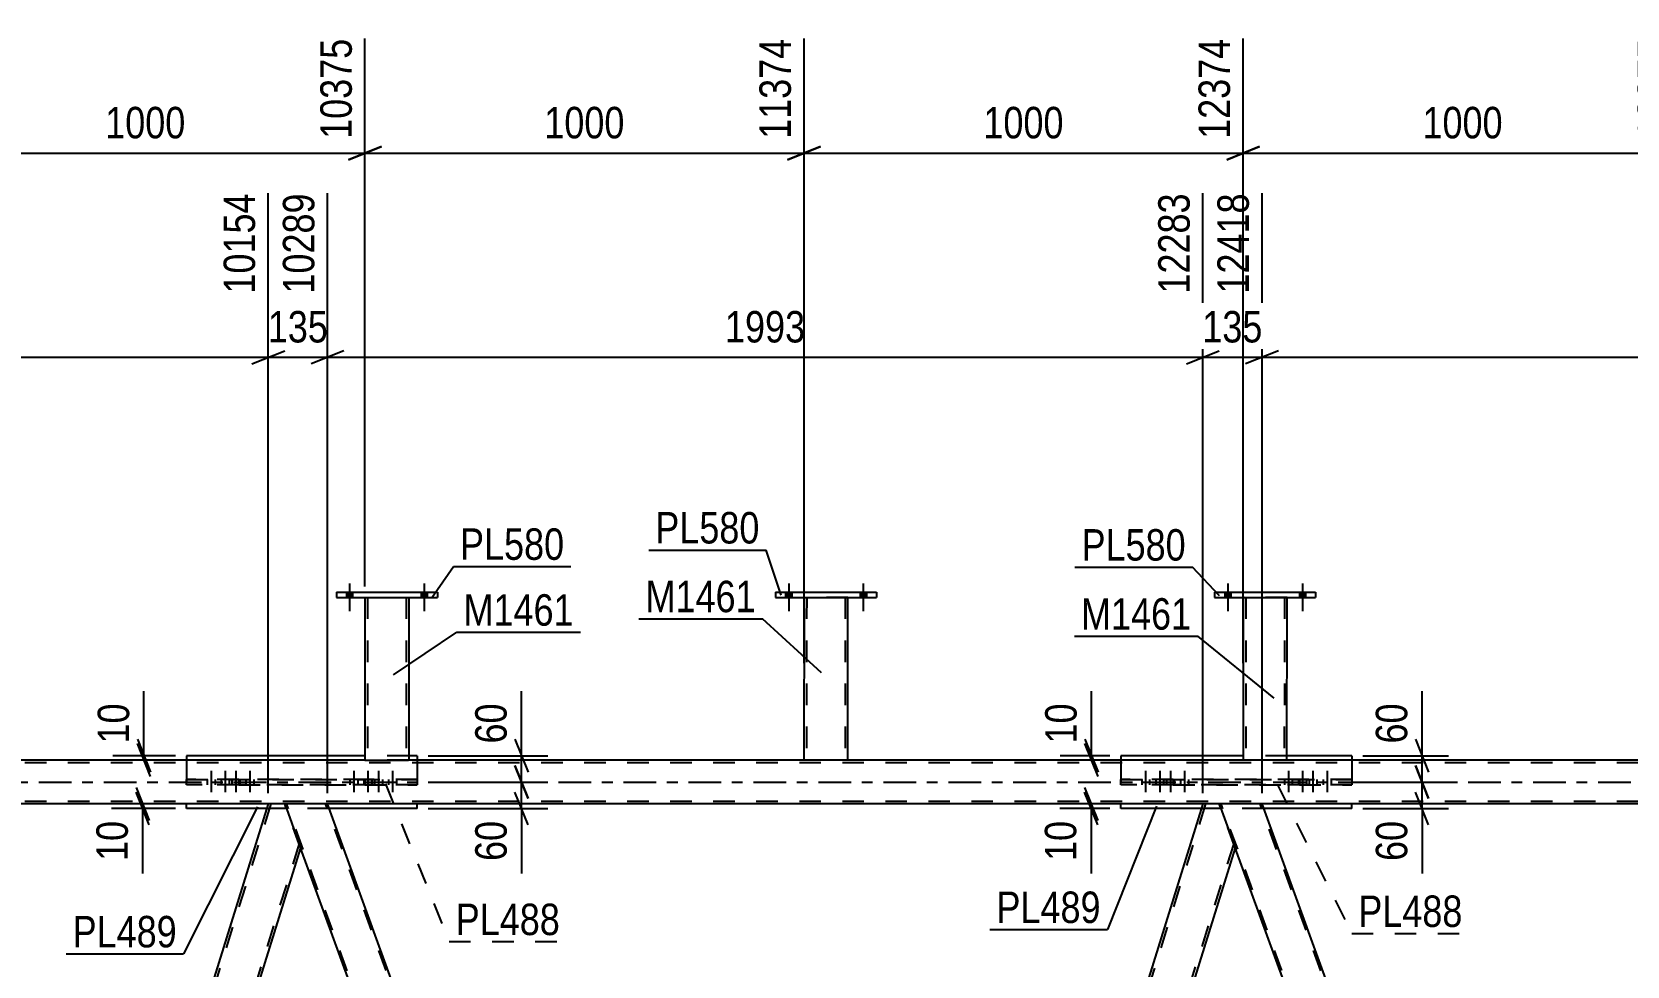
# Model space of a CAD drawing. Header units: millimetres. Extents: x 0 to 841, y 0 to 594.
# Drawn here: x 434.9 to 580.2, y 412.8 to 497.9 of the extents above; entities that cross this region are included whole.
import ezdxf

# ---------------------------------------------------------------- set-up
doc = ezdxf.new("R2010")
doc.units = ezdxf.units.MM
doc.linetypes.add('DXK_LINE_DOT2', pattern=[3.9198, 1.9599, -1.9599])
doc.linetypes.add('DXK_LINE_DOT3', pattern=[5.9187, 2.979, -0.9799, 0.9799, -0.9799])
doc.styles.add('Arial Narrow', font='ARIALN.TTF', dxfattribs={"height": 0.2})

# ---------------------------------------------------------------- blocks, each defined once
blk = doc.blocks.new('Part-570369486-1757 - 1691')
at = {"color": 2, "linetype": 'Continuous'}
for p, q in [((448.92, 431.93), (448.92, 431.54)), ((465.18, 431.93), (448.92, 431.93)), ((469.96, 431.93), (469.18, 431.93)), ((469.96, 431.93), (469.96, 431.54)), ((448.92, 427.13), (448.92, 427.54)), ((469.96, 427.13), (469.96, 427.54)), ((456.26, 427.13), (448.92, 427.13)), ((469.96, 427.13), (461.93, 427.13))]:
    blk.add_line(p, q, dxfattribs=at)
at = {"color": 7, "linetype": 'DXK_LINE_DOT2'}
for p, q in [((469.18, 431.93), (465.18, 431.93)), ((448.92, 431.54), (448.92, 427.54)), ((469.96, 431.54), (469.96, 427.54)), ((461.93, 427.13), (456.26, 427.13))]:
    blk.add_line(p, q, dxfattribs=at)
blk = doc.blocks.new('Part-570369486-1893 - 1691')
at = {"color": 2, "linetype": 'Continuous'}
for p, q in [((546.57, 427.54), (543.02, 427.54)), ((546.91, 427.54), (546.57, 427.54)), ((589.87, 309.52), (546.91, 427.54)), ((587.42, 305.54), (544.47, 423.56)), ((590.98, 305.54), (587.42, 305.54)), ((591.29, 305.54), (590.98, 305.54)), ((591.32, 305.54), (591.29, 305.54))]:
    blk.add_line(p, q, dxfattribs=at)
at = {"color": 7, "linetype": 'DXK_LINE_DOT2'}
for p, q in [((544.47, 423.56), (543.02, 427.54)), ((587.59, 305.54), (543.19, 427.54)), ((591.15, 305.54), (546.74, 427.54)), ((591.32, 305.54), (589.87, 309.52)), ((590.98, 305.54), (591.22, 305.54))]:
    blk.add_line(p, q, dxfattribs=at)
blk = doc.blocks.new('Part-570369486-1752 - 1691')
at = {"color": 2, "linetype": 'Continuous'}
for p, q in [((534.05, 431.93), (534.05, 431.54)), ((545.18, 431.93), (534.05, 431.93)), ((555.1, 431.93), (549.18, 431.93)), ((555.1, 431.93), (555.1, 431.54)), ((534.05, 427.13), (534.05, 427.54)), ((555.1, 427.13), (555.1, 427.54)), ((541.39, 427.13), (534.05, 427.13)), ((555.1, 427.13), (547.06, 427.13))]:
    blk.add_line(p, q, dxfattribs=at)
at = {"color": 7, "linetype": 'DXK_LINE_DOT2'}
for p, q in [((549.18, 431.93), (545.18, 431.93)), ((534.05, 431.54), (534.05, 427.54)), ((555.1, 431.54), (555.1, 427.54)), ((547.06, 427.13), (541.39, 427.13))]:
    blk.add_line(p, q, dxfattribs=at)
blk = doc.blocks.new('Part-570369486-1898 - 1691')
at = {"color": 2, "linetype": 'Continuous'}
for p, q in [((541.52, 427.54), (504.73, 309.52)), ((543.02, 427.54), (541.52, 427.54)), ((543.02, 427.54), (544.47, 423.56)), ((544.47, 423.56), (507.68, 305.54)), ((506.18, 305.54), (504.73, 309.52)), ((506.18, 305.54), (507.18, 305.54)), ((507.64, 305.54), (507.18, 305.54)), ((507.68, 305.54), (507.64, 305.54))]:
    blk.add_line(p, q, dxfattribs=at)
at = {"color": 7, "linetype": 'DXK_LINE_DOT2'}
for p, q in [((541.77, 427.54), (504.87, 309.15)), ((544.33, 423.93), (507.43, 305.54)), ((507.18, 305.54), (507.53, 305.54))]:
    blk.add_line(p, q, dxfattribs=at)
blk = doc.blocks.new('Part-570369486-1913 - 1691')
at = {"color": 2, "linetype": 'Continuous'}
for p, q in [((456.38, 427.54), (419.6, 309.52)), ((457.88, 427.54), (456.38, 427.54)), ((457.88, 427.54), (459.33, 423.56)), ((459.33, 423.56), (422.55, 305.54)), ((421.05, 305.54), (419.6, 309.52)), ((421.05, 305.54), (422.05, 305.54)), ((422.51, 305.54), (422.05, 305.54)), ((422.55, 305.54), (422.51, 305.54))]:
    blk.add_line(p, q, dxfattribs=at)
at = {"color": 7, "linetype": 'DXK_LINE_DOT2'}
for p, q in [((456.63, 427.54), (419.73, 309.15)), ((459.2, 423.93), (422.3, 305.54)), ((422.05, 305.54), (422.4, 305.54))]:
    blk.add_line(p, q, dxfattribs=at)
blk = doc.blocks.new('Part-570369486-1853 - 1691')
at = {"color": 7, "linetype": 'DXK_LINE_DOT2'}
for p, q in [((761.51, 431.3), (86.27, 431.3)), ((469.18, 431.54), (465.18, 431.54)), ((509.18, 431.54), (505.18, 431.54)), ((549.18, 431.54), (545.18, 431.54)), ((761.51, 427.78), (86.27, 427.78)), ((761.51, 427.54), (200.98, 427.54)), ((457.88, 427.54), (456.38, 427.54)), ((461.78, 427.54), (457.89, 427.54)), ((543.02, 427.54), (541.52, 427.54)), ((546.91, 427.54), (543.02, 427.54))]:
    blk.add_line(p, q, dxfattribs=at)
at = {"color": 2, "linetype": 'Continuous'}
for p, q in [((465.18, 431.54), (429.18, 431.54)), ((505.18, 431.54), (469.18, 431.54)), ((545.18, 431.54), (509.18, 431.54)), ((585.18, 431.54), (549.18, 431.54)), ((456.38, 427.54), (376.64, 427.54)), ((457.89, 427.54), (457.88, 427.54)), ((541.52, 427.54), (461.78, 427.54)), ((543.02, 427.54), (543.02, 427.54)), ((626.65, 427.54), (546.91, 427.54))]:
    blk.add_line(p, q, dxfattribs=at)
at = {"color": 7, "linetype": 'DXK_LINE_DOT3'}
blk.add_line((86.27, 429.54), (761.51, 429.54), dxfattribs=at)
blk = doc.blocks.new('Part-570369486-2103 - 1691')
at = {"color": 2, "linetype": 'Continuous'}
for p, q in [((502.59, 446.83), (502.59, 446.35)), ((502.59, 446.83), (511.79, 446.83)), ((502.59, 446.35), (511.79, 446.35)), ((511.79, 446.83), (511.79, 446.35))]:
    blk.add_line(p, q, dxfattribs=at)
blk = doc.blocks.new('Part-570369486-2088 - 1691')
at = {"color": 2, "linetype": 'Continuous'}
for p, q in [((465.19, 446.35), (465.18, 431.54)), ((469.19, 446.35), (469.18, 431.53)), ((465.18, 431.54), (469.15, 431.53)), ((469.18, 431.53), (469.15, 431.53))]:
    blk.add_line(p, q, dxfattribs=at)
at = {"color": 7, "linetype": 'DXK_LINE_DOT2'}
for p, q in [((465.19, 446.35), (469.19, 446.35)), ((465.43, 446.35), (465.42, 431.54)), ((468.95, 446.35), (468.94, 431.53)), ((468.93, 431.53), (468.94, 431.53))]:
    blk.add_line(p, q, dxfattribs=at)
blk = doc.blocks.new('Part-570369486-2093 - 1691')
at = {"color": 2, "linetype": 'Continuous'}
for p, q in [((462.59, 446.83), (462.59, 446.35)), ((462.59, 446.83), (471.79, 446.83)), ((462.59, 446.35), (471.79, 446.35)), ((471.79, 446.83), (471.79, 446.35))]:
    blk.add_line(p, q, dxfattribs=at)
blk = doc.blocks.new('Part-570369486-2098 - 1691')
at = {"color": 2, "linetype": 'Continuous'}
for p, q in [((505.19, 446.35), (505.18, 431.53)), ((509.18, 431.54), (509.19, 446.35)), ((509.15, 431.53), (505.18, 431.53)), ((509.18, 431.53), (509.15, 431.53))]:
    blk.add_line(p, q, dxfattribs=at)
at = {"color": 7, "linetype": 'DXK_LINE_DOT2'}
for p, q in [((509.19, 446.35), (505.19, 446.35)), ((505.43, 446.35), (505.42, 431.53)), ((508.95, 446.35), (508.94, 431.53)), ((508.93, 431.53), (508.94, 431.53)), ((509.18, 431.53), (509.18, 431.54)), ((509.18, 431.54), (509.18, 431.53)), ((509.18, 431.53), (509.18, 431.53)), ((509.18, 431.53), (509.18, 431.53))]:
    blk.add_line(p, q, dxfattribs=at)
blk = doc.blocks.new('Part-570369486-2108 - 1691')
at = {"color": 2, "linetype": 'Continuous'}
for p, q in [((545.19, 446.35), (545.18, 431.53)), ((549.18, 431.54), (549.19, 446.35)), ((549.15, 431.53), (545.18, 431.53)), ((549.18, 431.53), (549.15, 431.53))]:
    blk.add_line(p, q, dxfattribs=at)
at = {"color": 7, "linetype": 'DXK_LINE_DOT2'}
for p, q in [((549.19, 446.35), (545.19, 446.35)), ((545.43, 446.35), (545.42, 431.53)), ((548.95, 446.35), (548.94, 431.53)), ((548.93, 431.53), (548.94, 431.53)), ((549.18, 431.53), (549.18, 431.54)), ((549.18, 431.54), (549.18, 431.53)), ((549.18, 431.53), (549.18, 431.53)), ((549.18, 431.53), (549.18, 431.53))]:
    blk.add_line(p, q, dxfattribs=at)
blk = doc.blocks.new('Part-570369486-2113 - 1691')
at = {"color": 2, "linetype": 'Continuous'}
for p, q in [((542.59, 446.83), (542.59, 446.35)), ((542.59, 446.83), (551.79, 446.83)), ((542.59, 446.35), (551.79, 446.35)), ((551.79, 446.83), (551.79, 446.35))]:
    blk.add_line(p, q, dxfattribs=at)
blk = doc.blocks.new('Part-570369486-2153 - 1691')
at = {"color": 2, "linetype": 'Continuous'}
for p, q in [((461.44, 427.54), (457.88, 427.54)), ((461.78, 427.54), (461.44, 427.54)), ((504.73, 309.52), (461.78, 427.54)), ((502.29, 305.54), (459.33, 423.56)), ((505.84, 305.54), (502.29, 305.54)), ((506.16, 305.54), (505.84, 305.54)), ((506.18, 305.54), (506.16, 305.54))]:
    blk.add_line(p, q, dxfattribs=at)
at = {"color": 7, "linetype": 'DXK_LINE_DOT2'}
for p, q in [((459.33, 423.56), (457.88, 427.54)), ((502.46, 305.54), (458.05, 427.54)), ((506.01, 305.54), (461.61, 427.54)), ((506.18, 305.54), (504.73, 309.52)), ((505.84, 305.54), (506.08, 305.54))]:
    blk.add_line(p, q, dxfattribs=at)
blk = doc.blocks.new('Part-570369486-2223 - 1691')
at = {"color": 7, "linetype": 'DXK_LINE_DOT2'}
for p, q in [((448.92, 429.77), (469.96, 429.77)), ((453.69, 429.77), (448.92, 429.77)), ((448.92, 429.77), (448.92, 429.77)), ((448.92, 429.29), (448.92, 429.77)), ((469.96, 429.29), (448.92, 429.29)), ((453.69, 429.29), (448.92, 429.29)), ((465.19, 429.77), (453.69, 429.77)), ((453.69, 429.77), (453.69, 429.29)), ((453.69, 429.29), (465.19, 429.29)), ((469.96, 429.77), (465.19, 429.77)), ((465.19, 429.77), (465.19, 429.29)), ((465.19, 429.29), (469.96, 429.29)), ((469.96, 429.77), (469.96, 429.77)), ((469.96, 429.77), (469.96, 429.29))]:
    blk.add_line(p, q, dxfattribs=at)
blk = doc.blocks.new('Part-570369486-2228 - 1691')
at = {"color": 7, "linetype": 'DXK_LINE_DOT2'}
for p, q in [((534.05, 429.77), (555.1, 429.77)), ((538.83, 429.77), (534.05, 429.77)), ((534.05, 429.77), (534.05, 429.77)), ((534.05, 429.29), (534.05, 429.77)), ((555.1, 429.29), (534.05, 429.29)), ((538.83, 429.29), (534.05, 429.29)), ((550.32, 429.77), (538.83, 429.77)), ((538.83, 429.77), (538.83, 429.29)), ((538.83, 429.29), (550.32, 429.29)), ((555.1, 429.77), (550.32, 429.77)), ((550.32, 429.77), (550.32, 429.29)), ((550.32, 429.29), (555.1, 429.29)), ((555.1, 429.77), (555.1, 429.77)), ((555.1, 429.77), (555.1, 429.29))]:
    blk.add_line(p, q, dxfattribs=at)
blk = doc.blocks.new('Bolt-570369486-2328 - 1691')
at = {"color": 1, "linetype": 'DXK_LINE_DOT2'}
for p, q in [((451.18, 430.57), (451.18, 427.57)), ((452.46, 430.57), (452.46, 427.57)), ((453.42, 430.57), (453.42, 427.57)), ((454.7, 430.57), (454.7, 427.57)), ((450.82, 429.77), (450.82, 429.29)), ((451.54, 429.77), (451.54, 429.29)), ((452.1, 429.77), (452.1, 429.29)), ((452.82, 429.77), (452.82, 429.29)), ((453.06, 429.77), (453.06, 429.29)), ((453.78, 429.77), (453.78, 429.29)), ((454.34, 429.77), (454.34, 429.29)), ((455.06, 429.77), (455.06, 429.29))]:
    blk.add_line(p, q, dxfattribs=at)
blk = doc.blocks.new('Bolt-570369486-2329 - 1691')
at = {"linetype": 'Continuous'}
for points in [[(463.51, 446.35), (464.07, 446.35), (464.07, 446.83), (463.51, 446.83)], [(463.51, 446.35), (464.07, 446.35), (464.07, 446.83), (463.51, 446.83)], [(470.31, 446.35), (470.87, 446.35), (470.87, 446.83), (470.31, 446.83)], [(470.31, 446.35), (470.87, 446.35), (470.87, 446.83), (470.31, 446.83)]]:
    blk.add_hatch(color=1, dxfattribs=at).paths.add_polyline_path(points)
at = {"color": 1, "linetype": 'Continuous'}
for p, q in [((463.79, 447.63), (463.79, 445.11)), ((463.79, 447.63), (463.79, 445.11)), ((470.59, 447.63), (470.59, 445.11)), ((470.59, 447.63), (470.59, 445.11)), ((463.51, 446.83), (463.51, 446.35)), ((463.51, 446.83), (463.51, 446.35)), ((464.07, 446.83), (464.07, 446.35)), ((464.07, 446.83), (464.07, 446.35)), ((470.31, 446.83), (470.31, 446.35)), ((470.31, 446.83), (470.31, 446.35)), ((470.87, 446.83), (470.87, 446.35)), ((470.87, 446.83), (470.87, 446.35))]:
    blk.add_line(p, q, dxfattribs=at)
blk = doc.blocks.new('Bolt-570369486-2330 - 1691')
at = {"color": 1, "linetype": 'DXK_LINE_DOT2'}
for p, q in [((464.17, 430.57), (464.17, 427.57)), ((465.45, 430.57), (465.45, 427.57)), ((466.42, 430.57), (466.42, 427.57)), ((467.7, 430.57), (467.7, 427.57)), ((463.81, 429.77), (463.81, 429.29)), ((464.53, 429.77), (464.53, 429.29)), ((465.09, 429.77), (465.09, 429.29)), ((465.81, 429.77), (465.81, 429.29)), ((466.06, 429.77), (466.06, 429.29)), ((466.78, 429.77), (466.78, 429.29)), ((467.34, 429.77), (467.34, 429.29)), ((468.06, 429.77), (468.06, 429.29))]:
    blk.add_line(p, q, dxfattribs=at)
blk = doc.blocks.new('Bolt-570369486-2331 - 1691')
at = {"color": 1, "linetype": 'DXK_LINE_DOT2'}
for p, q in [((536.31, 430.57), (536.31, 427.57)), ((537.59, 430.57), (537.59, 427.57)), ((538.56, 430.57), (538.56, 427.57)), ((539.84, 430.57), (539.84, 427.57)), ((535.95, 429.77), (535.95, 429.29)), ((536.67, 429.77), (536.67, 429.29)), ((537.23, 429.77), (537.23, 429.29)), ((537.95, 429.77), (537.95, 429.29)), ((538.2, 429.77), (538.2, 429.29)), ((538.92, 429.77), (538.92, 429.29)), ((539.48, 429.77), (539.48, 429.29)), ((540.2, 429.77), (540.2, 429.29))]:
    blk.add_line(p, q, dxfattribs=at)
blk = doc.blocks.new('Bolt-570369486-2332 - 1691')
at = {"linetype": 'Continuous'}
for points in [[(543.51, 446.35), (544.07, 446.35), (544.07, 446.83), (543.51, 446.83)], [(543.51, 446.35), (544.07, 446.35), (544.07, 446.83), (543.51, 446.83)], [(550.31, 446.35), (550.87, 446.35), (550.87, 446.83), (550.31, 446.83)], [(550.31, 446.35), (550.87, 446.35), (550.87, 446.83), (550.31, 446.83)]]:
    blk.add_hatch(color=1, dxfattribs=at).paths.add_polyline_path(points)
at = {"color": 1, "linetype": 'Continuous'}
for p, q in [((543.79, 447.63), (543.79, 445.11)), ((543.79, 447.63), (543.79, 445.11)), ((550.59, 447.63), (550.59, 445.11)), ((550.59, 447.63), (550.59, 445.11)), ((543.51, 446.83), (543.51, 446.35)), ((543.51, 446.83), (543.51, 446.35)), ((544.07, 446.83), (544.07, 446.35)), ((544.07, 446.83), (544.07, 446.35)), ((550.31, 446.83), (550.31, 446.35)), ((550.31, 446.83), (550.31, 446.35)), ((550.87, 446.83), (550.87, 446.35)), ((550.87, 446.83), (550.87, 446.35))]:
    blk.add_line(p, q, dxfattribs=at)
blk = doc.blocks.new('Bolt-570369486-2333 - 1691')
at = {"color": 1, "linetype": 'DXK_LINE_DOT2'}
for p, q in [((549.31, 430.57), (549.31, 427.57)), ((550.59, 430.57), (550.59, 427.57)), ((551.55, 430.57), (551.55, 427.57)), ((552.84, 430.57), (552.84, 427.57)), ((548.95, 429.77), (548.95, 429.29)), ((549.67, 429.77), (549.67, 429.29)), ((550.23, 429.77), (550.23, 429.29)), ((550.95, 429.77), (550.95, 429.29)), ((551.19, 429.77), (551.19, 429.29)), ((551.91, 429.77), (551.91, 429.29)), ((552.48, 429.77), (552.48, 429.29)), ((553.2, 429.77), (553.2, 429.29))]:
    blk.add_line(p, q, dxfattribs=at)
blk = doc.blocks.new('Bolt-570369486-2346 - 1691')
at = {"linetype": 'Continuous'}
for points in [[(503.51, 446.35), (504.07, 446.35), (504.07, 446.83), (503.51, 446.83)], [(503.51, 446.35), (504.07, 446.35), (504.07, 446.83), (503.51, 446.83)], [(510.31, 446.35), (510.87, 446.35), (510.87, 446.83), (510.31, 446.83)], [(510.31, 446.35), (510.87, 446.35), (510.87, 446.83), (510.31, 446.83)]]:
    blk.add_hatch(color=1, dxfattribs=at).paths.add_polyline_path(points)
at = {"color": 1, "linetype": 'Continuous'}
for p, q in [((503.79, 447.63), (503.79, 445.11)), ((503.79, 447.63), (503.79, 445.11)), ((510.59, 447.63), (510.59, 445.11)), ((510.59, 447.63), (510.59, 445.11)), ((503.51, 446.83), (503.51, 446.35)), ((503.51, 446.83), (503.51, 446.35)), ((504.07, 446.83), (504.07, 446.35)), ((504.07, 446.83), (504.07, 446.35)), ((510.31, 446.83), (510.31, 446.35)), ((510.31, 446.83), (510.31, 446.35)), ((510.87, 446.83), (510.87, 446.35)), ((510.87, 446.83), (510.87, 446.35))]:
    blk.add_line(p, q, dxfattribs=at)
blk = doc.blocks.new('StraightDimension-570369486-4152 - 1691')
at = {"color": 7, "linetype": 'Continuous'}
for p, q in [((479.45, 431.93), (479.45, 437.83)), ((479.45, 431.93), (479.45, 437.83)), ((478.85, 433.43), (480.05, 430.43)), ((470.96, 431.93), (481.85, 431.93)), ((479.45, 429.54), (479.45, 431.93)), ((480.05, 428.04), (478.85, 431.04)), ((470.96, 429.54), (481.85, 429.54))]:
    blk.add_line(p, q, dxfattribs=at)
at = {"color": 0}
blk.add_wipeout([(478.7, 437.31), (474.5, 437.31), (474.5, 432.45), (478.7, 432.45)], dxfattribs=at)
at = {"color": 3, "style": 'Arial Narrow'}
blk.add_text('60', height=2.863, rotation=90.0002, dxfattribs=at).set_placement((478.1, 433.05))
blk = doc.blocks.new('StraightDimension-570369486-26820 - 1691')
at = {"color": 7, "linetype": 'Continuous'}
for p, q in [((546.91, 428.54), (546.91, 483.17)), ((626.65, 428.54), (626.65, 483.17)), ((548.41, 468.83), (545.41, 467.63)), ((546.91, 468.23), (626.65, 468.23)), ((625.15, 467.63), (628.15, 468.83))]:
    blk.add_line(p, q, dxfattribs=at)
at = {"color": 0}
blk.add_wipeout([(591.04, 468.98), (591.04, 473.18), (582.53, 473.18), (582.53, 468.98)], dxfattribs=at)
at = {"color": 3, "style": 'Arial Narrow'}
blk.add_text('1993', height=2.863, dxfattribs=at).set_placement((583.13, 469.58))
at = {"color": 0, "linetype": 'Continuous'}
blk.add_wipeout([(626.05, 483.77), (621.85, 483.77), (621.85, 473.43), (626.05, 473.43)], dxfattribs=at)
at = {"color": 3, "linetype": 'Continuous', "style": 'Arial Narrow'}
blk.add_text('14411', height=2.863, rotation=90.0002, dxfattribs=at).set_placement((625.45, 474.03))
blk = doc.blocks.new('StraightDimension-570369486-21173 - 1691')
at = {"color": 7, "linetype": 'Continuous'}
for p, q in [((444.34, 429.04), (445.54, 426.04)), ((447.92, 427.54), (442.09, 427.54)), ((445.54, 425.63), (444.34, 428.63)), ((444.94, 427.13), (444.94, 427.54)), ((447.92, 427.13), (442.09, 427.13)), ((444.94, 427.13), (444.94, 421.22)), ((444.94, 427.13), (444.94, 421.22))]:
    blk.add_line(p, q, dxfattribs=at)
at = {"color": 0}
blk.add_wipeout([(444.19, 426.6), (439.99, 426.6), (439.99, 421.75), (444.19, 421.75)], dxfattribs=at)
at = {"color": 3, "style": 'Arial Narrow'}
blk.add_text('10', height=2.863, rotation=90.0002, dxfattribs=at).set_placement((443.59, 422.35))
blk = doc.blocks.new('StraightDimension-570369486-32323 - 1691')
at = {"color": 7, "linetype": 'Continuous'}
for p, q in [((545.19, 440.36), (545.19, 497.27)), ((585.19, 447.35), (585.19, 497.27)), ((546.69, 487.42), (543.69, 486.22)), ((545.19, 486.82), (585.19, 486.82)), ((583.69, 486.22), (586.69, 487.42))]:
    blk.add_line(p, q, dxfattribs=at)
at = {"color": 0}
blk.add_wipeout([(569.45, 487.57), (569.45, 491.77), (560.93, 491.77), (560.93, 487.57)], dxfattribs=at)
at = {"color": 3, "style": 'Arial Narrow'}
blk.add_text('1000', height=2.863, dxfattribs=at).set_placement((561.53, 488.17))
at = {"color": 0, "linetype": 'Continuous'}
blk.add_wipeout([(584.59, 497.87), (580.39, 497.87), (580.39, 487.52), (584.59, 487.52)], dxfattribs=at)
at = {"color": 3, "linetype": 'Continuous', "style": 'Arial Narrow'}
blk.add_text('13375', height=2.863, rotation=90.0002, dxfattribs=at).set_placement((583.99, 488.12))
blk = doc.blocks.new('StraightDimension-570369486-26823 - 1691')
at = {"color": 7, "linetype": 'Continuous'}
for p, q in [((456.38, 428.54), (456.38, 483.17)), ((461.78, 428.54), (461.78, 483.17)), ((454.88, 467.63), (457.88, 468.83)), ((456.38, 468.23), (461.78, 468.23)), ((463.28, 468.83), (460.28, 467.63))]:
    blk.add_line(p, q, dxfattribs=at)
at = {"color": 0}
blk.add_wipeout([(462.42, 468.98), (462.42, 473.18), (455.74, 473.18), (455.74, 468.98)], dxfattribs=at)
at = {"color": 3, "style": 'Arial Narrow'}
blk.add_text('135', height=2.863, dxfattribs=at).set_placement((456.34, 469.58))
at = {"color": 0, "linetype": 'Continuous'}
blk.add_wipeout([(461.18, 483.77), (456.98, 483.77), (456.98, 473.43), (461.18, 473.43)], dxfattribs=at)
at = {"color": 3, "linetype": 'Continuous', "style": 'Arial Narrow'}
blk.add_text('10289', height=2.863, rotation=90.0002, dxfattribs=at).set_placement((460.58, 474.03))
blk = doc.blocks.new('StraightDimension-570369486-21207 - 1691')
at = {"color": 7, "linetype": 'Continuous'}
for p, q in [((530.74, 429.04), (531.94, 426.04)), ((533.05, 427.54), (528.49, 427.54)), ((531.94, 425.63), (530.74, 428.63)), ((531.34, 427.13), (531.34, 427.54)), ((533.05, 427.13), (528.49, 427.13)), ((531.34, 427.13), (531.34, 421.22)), ((531.34, 427.13), (531.34, 421.22))]:
    blk.add_line(p, q, dxfattribs=at)
at = {"color": 0}
blk.add_wipeout([(530.59, 426.6), (526.39, 426.6), (526.39, 421.75), (530.59, 421.75)], dxfattribs=at)
at = {"color": 3, "style": 'Arial Narrow'}
blk.add_text('10', height=2.863, rotation=90.0002, dxfattribs=at).set_placement((529.99, 422.35))
blk = doc.blocks.new('StraightDimension-570369486-4135 - 1691')
at = {"color": 7, "linetype": 'Continuous'}
for p, q in [((478.85, 431.04), (480.05, 428.04)), ((470.96, 429.54), (481.85, 429.54)), ((479.45, 427.13), (479.45, 429.54)), ((480.05, 425.63), (478.85, 428.63)), ((470.96, 427.13), (481.85, 427.13)), ((479.45, 427.13), (479.45, 421.22)), ((479.45, 427.13), (479.45, 421.22))]:
    blk.add_line(p, q, dxfattribs=at)
at = {"color": 0}
blk.add_wipeout([(478.7, 426.6), (474.5, 426.6), (474.5, 421.75), (478.7, 421.75)], dxfattribs=at)
at = {"color": 3, "style": 'Arial Narrow'}
blk.add_text('60', height=2.863, rotation=90.0002, dxfattribs=at).set_placement((478.1, 422.35))
blk = doc.blocks.new('StraightDimension-570369486-4186 - 1691')
at = {"color": 7, "linetype": 'Continuous'}
for p, q in [((560.89, 431.04), (562.09, 428.04)), ((556.1, 429.54), (563.89, 429.54)), ((561.49, 427.13), (561.49, 429.54)), ((562.09, 425.63), (560.89, 428.63)), ((556.1, 427.13), (563.89, 427.13)), ((561.49, 427.13), (561.49, 421.22)), ((561.49, 427.13), (561.49, 421.22))]:
    blk.add_line(p, q, dxfattribs=at)
at = {"color": 0}
blk.add_wipeout([(560.74, 426.6), (556.54, 426.6), (556.54, 421.75), (560.74, 421.75)], dxfattribs=at)
at = {"color": 3, "style": 'Arial Narrow'}
blk.add_text('60', height=2.863, rotation=90.0002, dxfattribs=at).set_placement((560.14, 422.35))
blk = doc.blocks.new('StraightDimension-570369486-4203 - 1691')
at = {"color": 7, "linetype": 'Continuous'}
for p, q in [((561.49, 431.93), (561.49, 437.83)), ((561.49, 431.93), (561.49, 437.83)), ((560.89, 433.43), (562.09, 430.43)), ((556.1, 431.93), (563.89, 431.93)), ((561.49, 429.54), (561.49, 431.93)), ((562.09, 428.04), (560.89, 431.04)), ((556.1, 429.54), (563.89, 429.54))]:
    blk.add_line(p, q, dxfattribs=at)
at = {"color": 0}
blk.add_wipeout([(560.74, 437.31), (556.54, 437.31), (556.54, 432.45), (560.74, 432.45)], dxfattribs=at)
at = {"color": 3, "style": 'Arial Narrow'}
blk.add_text('60', height=2.863, rotation=90.0002, dxfattribs=at).set_placement((560.14, 433.05))
blk = doc.blocks.new('StraightDimension-570369486-26822 - 1691')
at = {"color": 7, "linetype": 'Continuous'}
for p, q in [((461.78, 428.54), (461.78, 483.17)), ((541.52, 428.54), (541.52, 483.17)), ((463.28, 468.83), (460.28, 467.63)), ((461.78, 468.23), (541.52, 468.23)), ((540.02, 467.63), (543.02, 468.83))]:
    blk.add_line(p, q, dxfattribs=at)
at = {"color": 0}
blk.add_wipeout([(505.9, 468.98), (505.9, 473.18), (497.39, 473.18), (497.39, 468.98)], dxfattribs=at)
at = {"color": 3, "style": 'Arial Narrow'}
blk.add_text('1993', height=2.863, dxfattribs=at).set_placement((497.99, 469.58))
at = {"color": 0, "linetype": 'Continuous'}
blk.add_wipeout([(540.92, 483.77), (536.72, 483.77), (536.72, 473.43), (540.92, 473.43)], dxfattribs=at)
at = {"color": 3, "linetype": 'Continuous', "style": 'Arial Narrow'}
blk.add_text('12283', height=2.863, rotation=90.0002, dxfattribs=at).set_placement((540.32, 474.03))
blk = doc.blocks.new('StraightDimension-570369486-21190 - 1691')
at = {"color": 7, "linetype": 'Continuous'}
for p, q in [((445.06, 431.93), (445.06, 437.83)), ((445.06, 431.93), (445.06, 437.83)), ((444.46, 433.43), (445.66, 430.43)), ((447.92, 431.93), (442.21, 431.93)), ((445.66, 430.04), (444.46, 433.04)), ((445.06, 431.54), (445.06, 431.93)), ((447.92, 431.54), (442.21, 431.54))]:
    blk.add_line(p, q, dxfattribs=at)
at = {"color": 0}
blk.add_wipeout([(444.31, 437.31), (440.11, 437.31), (440.11, 432.45), (444.31, 432.45)], dxfattribs=at)
at = {"color": 3, "style": 'Arial Narrow'}
blk.add_text('10', height=2.863, rotation=90.0002, dxfattribs=at).set_placement((443.71, 433.05))
blk = doc.blocks.new('StraightDimension-570369486-21224 - 1691')
at = {"color": 7, "linetype": 'Continuous'}
for p, q in [((531.37, 431.93), (531.37, 437.83)), ((531.37, 431.93), (531.37, 437.83)), ((530.77, 433.43), (531.97, 430.43)), ((533.05, 431.93), (528.52, 431.93)), ((531.97, 430.04), (530.77, 433.04)), ((531.37, 431.54), (531.37, 431.93)), ((533.05, 431.54), (528.52, 431.54))]:
    blk.add_line(p, q, dxfattribs=at)
at = {"color": 0}
blk.add_wipeout([(530.62, 437.31), (526.42, 437.31), (526.42, 432.45), (530.62, 432.45)], dxfattribs=at)
at = {"color": 3, "style": 'Arial Narrow'}
blk.add_text('10', height=2.863, rotation=90.0002, dxfattribs=at).set_placement((530.02, 433.05))
blk = doc.blocks.new('StraightDimension-570369486-26821 - 1691')
at = {"color": 7, "linetype": 'Continuous'}
for p, q in [((541.52, 428.54), (541.52, 483.17)), ((546.91, 428.54), (546.91, 483.17)), ((540.02, 467.63), (543.02, 468.83)), ((541.52, 468.23), (546.91, 468.23)), ((548.41, 468.83), (545.41, 467.63))]:
    blk.add_line(p, q, dxfattribs=at)
at = {"color": 0}
blk.add_wipeout([(547.56, 468.98), (547.56, 473.18), (540.87, 473.18), (540.87, 468.98)], dxfattribs=at)
at = {"color": 3, "style": 'Arial Narrow'}
blk.add_text('135', height=2.863, dxfattribs=at).set_placement((541.47, 469.58))
at = {"color": 0, "linetype": 'Continuous'}
blk.add_wipeout([(546.31, 483.77), (542.11, 483.77), (542.11, 473.43), (546.31, 473.43)], dxfattribs=at)
at = {"color": 3, "linetype": 'Continuous', "style": 'Arial Narrow'}
blk.add_text('12418', height=2.863, rotation=90.0002, dxfattribs=at).set_placement((545.71, 474.03))
blk = doc.blocks.new('StraightDimension-570369486-26824 - 1691')
at = {"color": 7, "linetype": 'Continuous'}
for p, q in [((456.38, 428.54), (456.38, 483.17)), ((376.64, 428.54), (376.64, 481.35)), ((378.14, 468.83), (375.14, 467.63)), ((376.64, 468.23), (456.38, 468.23)), ((454.88, 467.63), (457.88, 468.83))]:
    blk.add_line(p, q, dxfattribs=at)
at = {"color": 0}
blk.add_wipeout([(420.77, 468.98), (420.77, 473.18), (412.26, 473.18), (412.26, 468.98)], dxfattribs=at)
at = {"color": 3, "style": 'Arial Narrow'}
blk.add_text('1993', height=2.863, dxfattribs=at).set_placement((412.86, 469.58))
at = {"color": 0, "linetype": 'Continuous'}
blk.add_wipeout([(455.78, 483.77), (451.58, 483.77), (451.58, 473.43), (455.78, 473.43)], dxfattribs=at)
at = {"color": 3, "linetype": 'Continuous', "style": 'Arial Narrow'}
blk.add_text('10154', height=2.863, rotation=90.0002, dxfattribs=at).set_placement((455.18, 474.03))
blk = doc.blocks.new('StraightDimension-570369486-32324 - 1691')
at = {"color": 7, "linetype": 'Continuous'}
for p, q in [((505.19, 440.37), (505.19, 497.27)), ((545.19, 440.36), (545.19, 497.27)), ((506.69, 487.42), (503.69, 486.22)), ((505.19, 486.82), (545.19, 486.82)), ((543.69, 486.22), (546.69, 487.42))]:
    blk.add_line(p, q, dxfattribs=at)
at = {"color": 0}
blk.add_wipeout([(529.44, 487.57), (529.44, 491.77), (520.93, 491.77), (520.93, 487.57)], dxfattribs=at)
at = {"color": 3, "style": 'Arial Narrow'}
blk.add_text('1000', height=2.863, dxfattribs=at).set_placement((521.53, 488.17))
at = {"color": 0, "linetype": 'Continuous'}
blk.add_wipeout([(544.59, 497.87), (540.39, 497.87), (540.39, 487.52), (544.59, 487.52)], dxfattribs=at)
at = {"color": 3, "linetype": 'Continuous', "style": 'Arial Narrow'}
blk.add_text('12374', height=2.863, rotation=90.0002, dxfattribs=at).set_placement((543.99, 488.12))
blk = doc.blocks.new('StraightDimension-570369486-32325 - 1691')
at = {"color": 7, "linetype": 'Continuous'}
for p, q in [((465.19, 447.35), (465.19, 497.27)), ((505.19, 440.37), (505.19, 497.27)), ((466.69, 487.42), (463.69, 486.22)), ((465.19, 486.82), (505.19, 486.82)), ((503.69, 486.22), (506.69, 487.42))]:
    blk.add_line(p, q, dxfattribs=at)
at = {"color": 0}
blk.add_wipeout([(489.45, 487.57), (489.45, 491.77), (480.93, 491.77), (480.93, 487.57)], dxfattribs=at)
at = {"color": 3, "style": 'Arial Narrow'}
blk.add_text('1000', height=2.863, dxfattribs=at).set_placement((481.53, 488.17))
at = {"color": 0, "linetype": 'Continuous'}
blk.add_wipeout([(504.59, 497.87), (500.39, 497.87), (500.39, 487.52), (504.59, 487.52)], dxfattribs=at)
at = {"color": 3, "linetype": 'Continuous', "style": 'Arial Narrow'}
blk.add_text('11374', height=2.863, rotation=90.0002, dxfattribs=at).set_placement((503.99, 488.12))
blk = doc.blocks.new('StraightDimension-570369486-32326 - 1691')
at = {"color": 7, "linetype": 'Continuous'}
for p, q in [((465.19, 447.35), (465.19, 497.27)), ((425.19, 447.35), (425.19, 495.44)), ((426.69, 487.42), (423.69, 486.22)), ((425.19, 486.82), (465.19, 486.82)), ((463.69, 486.22), (466.69, 487.42))]:
    blk.add_line(p, q, dxfattribs=at)
at = {"color": 0}
blk.add_wipeout([(449.45, 487.57), (449.45, 491.77), (440.93, 491.77), (440.93, 487.57)], dxfattribs=at)
at = {"color": 3, "style": 'Arial Narrow'}
blk.add_text('1000', height=2.863, dxfattribs=at).set_placement((441.53, 488.17))
at = {"color": 0, "linetype": 'Continuous'}
blk.add_wipeout([(464.59, 497.87), (460.39, 497.87), (460.39, 487.52), (464.59, 487.52)], dxfattribs=at)
at = {"color": 3, "linetype": 'Continuous', "style": 'Arial Narrow'}
blk.add_text('10375', height=2.863, rotation=90.0002, dxfattribs=at).set_placement((463.99, 488.12))
blk = doc.blocks.new('Mark-570369486-1748 - 1691')
at = {"color": 0}
blk.add_wipeout([(532.22, 416.7), (532.22, 419.7), (522.72, 419.7), (522.72, 416.7)], dxfattribs=at)
blk.add_wipeout([(532.22, 416.7), (532.22, 419.7), (522.72, 419.7), (522.72, 416.7)], dxfattribs=at)
at = {"color": 30, "linetype": 'Continuous'}
for p in [(537.3, 427.34), (522.12, 416.1)]:
    blk.add_line(p, (532.82, 416.1), dxfattribs=at)
at = {"color": 3, "style": 'Arial Narrow'}
blk.add_text('PL489', height=2.863, dxfattribs=at).set_placement((522.72, 416.7))
blk = doc.blocks.new('Mark-570369486-1753 - 1691')
at = {"color": 0}
blk.add_wipeout([(448.06, 414.48), (448.06, 417.48), (438.56, 417.48), (438.56, 414.48)], dxfattribs=at)
blk.add_wipeout([(448.06, 414.48), (448.06, 417.48), (438.56, 417.48), (438.56, 414.48)], dxfattribs=at)
at = {"color": 30, "linetype": 'Continuous'}
for p in [(455.39, 427.28), (437.96, 413.88)]:
    blk.add_line(p, (448.66, 413.88), dxfattribs=at)
at = {"color": 3, "style": 'Arial Narrow'}
blk.add_text('PL489', height=2.863, dxfattribs=at).set_placement((438.56, 414.48))
blk = doc.blocks.new('Mark-570369486-2089 - 1691')
at = {"color": 0}
blk.add_wipeout([(483.36, 449.78), (483.36, 452.78), (473.85, 452.78), (473.85, 449.78)], dxfattribs=at)
blk.add_wipeout([(483.36, 449.78), (483.36, 452.78), (473.85, 452.78), (473.85, 449.78)], dxfattribs=at)
at = {"color": 30, "linetype": 'Continuous'}
for p, q in [((471.3, 446.39), (473.25, 449.18)), ((473.25, 449.18), (483.96, 449.18))]:
    blk.add_line(p, q, dxfattribs=at)
at = {"color": 3, "style": 'Arial Narrow'}
blk.add_text('PL580', height=2.863, dxfattribs=at).set_placement((473.85, 449.78))
blk = doc.blocks.new('Mark-570369486-2084 - 1691')
at = {"color": 0}
blk.add_wipeout([(484.22, 443.78), (484.22, 446.78), (474.17, 446.78), (474.17, 443.78)], dxfattribs=at)
blk.add_wipeout([(484.22, 443.78), (484.22, 446.78), (474.17, 446.78), (474.17, 443.78)], dxfattribs=at)
at = {"color": 30, "linetype": 'Continuous'}
for p, q in [((467.79, 439.3), (473.57, 443.18)), ((473.57, 443.18), (484.82, 443.18))]:
    blk.add_line(p, q, dxfattribs=at)
at = {"color": 3, "style": 'Arial Narrow'}
blk.add_text('M1461', height=2.863, dxfattribs=at).set_placement((474.17, 443.78))
blk = doc.blocks.new('Mark-570369486-2094 - 1691')
at = {"color": 0}
blk.add_wipeout([(500.8, 445.01), (500.8, 448.01), (490.75, 448.01), (490.75, 445.01)], dxfattribs=at)
blk.add_wipeout([(500.8, 445.01), (500.8, 448.01), (490.75, 448.01), (490.75, 445.01)], dxfattribs=at)
at = {"color": 30, "linetype": 'Continuous'}
for p in [(490.15, 444.41), (506.78, 439.48)]:
    blk.add_line(p, (501.4, 444.41), dxfattribs=at)
at = {"color": 3, "style": 'Arial Narrow'}
blk.add_text('M1461', height=2.863, dxfattribs=at).set_placement((490.75, 445.01))
blk = doc.blocks.new('Mark-570369486-2099 - 1691')
at = {"color": 0}
blk.add_wipeout([(501.14, 451.27), (501.14, 454.27), (491.64, 454.27), (491.64, 451.27)], dxfattribs=at)
blk.add_wipeout([(501.14, 451.27), (501.14, 454.27), (491.64, 454.27), (491.64, 451.27)], dxfattribs=at)
at = {"color": 30, "linetype": 'Continuous'}
for p in [(491.04, 450.67), (503.1, 446.55)]:
    blk.add_line(p, (501.74, 450.67), dxfattribs=at)
at = {"color": 3, "style": 'Arial Narrow'}
blk.add_text('PL580', height=2.863, dxfattribs=at).set_placement((491.64, 451.27))
blk = doc.blocks.new('Mark-570369486-2104 - 1691')
at = {"color": 0}
blk.add_wipeout([(540.47, 443.42), (540.47, 446.42), (530.42, 446.42), (530.42, 443.42)], dxfattribs=at)
blk.add_wipeout([(540.47, 443.42), (540.47, 446.42), (530.42, 446.42), (530.42, 443.42)], dxfattribs=at)
at = {"color": 30, "linetype": 'Continuous'}
for p in [(529.82, 442.82), (548.01, 437.18)]:
    blk.add_line(p, (541.07, 442.82), dxfattribs=at)
at = {"color": 3, "style": 'Arial Narrow'}
blk.add_text('M1461', height=2.863, dxfattribs=at).set_placement((530.42, 443.42))
blk = doc.blocks.new('Mark-570369486-2109 - 1691')
at = {"color": 0}
blk.add_wipeout([(539.98, 449.71), (539.98, 452.71), (530.47, 452.71), (530.47, 449.71)], dxfattribs=at)
blk.add_wipeout([(539.98, 449.71), (539.98, 452.71), (530.47, 452.71), (530.47, 449.71)], dxfattribs=at)
at = {"color": 30, "linetype": 'Continuous'}
for p in [(529.87, 449.11), (543.03, 446.49)]:
    blk.add_line(p, (540.58, 449.11), dxfattribs=at)
at = {"color": 3, "style": 'Arial Narrow'}
blk.add_text('PL580', height=2.863, dxfattribs=at).set_placement((530.47, 449.71))
blk = doc.blocks.new('Mark-570369486-2219 - 1691')
at = {"color": 0}
blk.add_wipeout([(482.96, 415.6), (482.96, 418.6), (473.46, 418.6), (473.46, 415.6)], dxfattribs=at)
blk.add_wipeout([(482.96, 415.6), (482.96, 418.6), (473.46, 418.6), (473.46, 415.6)], dxfattribs=at)
at = {"color": 30, "linetype": 'DXK_LINE_DOT2'}
for p, q in [((467.06, 429.37), (472.86, 415)), ((472.86, 415), (483.56, 415))]:
    blk.add_line(p, q, dxfattribs=at)
at = {"color": 3, "style": 'Arial Narrow'}
blk.add_text('PL488', height=2.863, dxfattribs=at).set_placement((473.46, 415.6))
blk = doc.blocks.new('Mark-570369486-2224 - 1691')
at = {"color": 0}
blk.add_wipeout([(565.18, 416.34), (565.18, 419.34), (555.68, 419.34), (555.68, 416.34)], dxfattribs=at)
blk.add_wipeout([(565.18, 416.34), (565.18, 419.34), (555.68, 419.34), (555.68, 416.34)], dxfattribs=at)
at = {"color": 30, "linetype": 'DXK_LINE_DOT2'}
for p, q in [((548.31, 429.29), (555.08, 415.74)), ((555.08, 415.74), (565.78, 415.74))]:
    blk.add_line(p, q, dxfattribs=at)
at = {"color": 3, "style": 'Arial Narrow'}
blk.add_text('PL488', height=2.863, dxfattribs=at).set_placement((555.68, 416.34))

msp = doc.modelspace()

# ---------------------------------------------------------------- block references
for name in ['Bolt-570369486-2329 - 1691', 'Bolt-570369486-2346 - 1691', 'Bolt-570369486-2332 - 1691', 'Part-570369486-2093 - 1691', 'Part-570369486-2088 - 1691', 'Part-570369486-2103 - 1691', 'Part-570369486-2098 - 1691', 'Part-570369486-2113 - 1691', 'Part-570369486-2108 - 1691', 'Part-570369486-1757 - 1691', 'Part-570369486-1752 - 1691', 'Part-570369486-1853 - 1691', 'Bolt-570369486-2328 - 1691', 'Bolt-570369486-2330 - 1691', 'Bolt-570369486-2331 - 1691', 'Bolt-570369486-2333 - 1691', 'Part-570369486-2223 - 1691', 'Part-570369486-2228 - 1691', 'Part-570369486-1913 - 1691', 'Part-570369486-2153 - 1691', 'Part-570369486-1898 - 1691', 'Part-570369486-1893 - 1691']:
    msp.add_blockref(name, (0, 0))

# ---------------------------------------------------------------- next in the draw order: block references
for name in ['StraightDimension-570369486-26823 - 1691', 'StraightDimension-570369486-26820 - 1691', 'StraightDimension-570369486-21190 - 1691', 'StraightDimension-570369486-4152 - 1691', 'StraightDimension-570369486-21173 - 1691', 'StraightDimension-570369486-21207 - 1691']:
    msp.add_blockref(name, (0, 0))

# ---------------------------------------------------------------- next in the draw order: block references
for name in ['StraightDimension-570369486-32323 - 1691', 'StraightDimension-570369486-26824 - 1691', 'StraightDimension-570369486-4135 - 1691', 'StraightDimension-570369486-4186 - 1691', 'Mark-570369486-1753 - 1691', 'Mark-570369486-1748 - 1691']:
    msp.add_blockref(name, (0, 0))

# ---------------------------------------------------------------- next in the draw order: block references
for name in ['StraightDimension-570369486-26822 - 1691', 'StraightDimension-570369486-4203 - 1691']:
    msp.add_blockref(name, (0, 0))

# ---------------------------------------------------------------- next in the draw order: block references
for name in ['StraightDimension-570369486-26821 - 1691', 'StraightDimension-570369486-21224 - 1691', 'Mark-570369486-2219 - 1691']:
    msp.add_blockref(name, (0, 0))

# ---------------------------------------------------------------- next in the draw order: block references
for name in ['StraightDimension-570369486-32324 - 1691', 'Mark-570369486-2224 - 1691']:
    msp.add_blockref(name, (0, 0))

# ---------------------------------------------------------------- next in the draw order: block references
for name in ['StraightDimension-570369486-32325 - 1691', 'Mark-570369486-2104 - 1691']:
    msp.add_blockref(name, (0, 0))

# ---------------------------------------------------------------- next in the draw order: block references
for name in ['StraightDimension-570369486-32326 - 1691', 'Mark-570369486-2089 - 1691', 'Mark-570369486-2109 - 1691', 'Mark-570369486-2094 - 1691']:
    msp.add_blockref(name, (0, 0))

# ---------------------------------------------------------------- next in the draw order: block references
for name in ['Mark-570369486-2099 - 1691', 'Mark-570369486-2084 - 1691']:
    msp.add_blockref(name, (0, 0))

doc.saveas('drawing.dxf')
